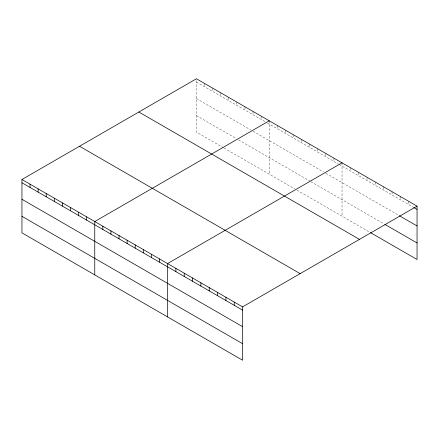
<?xml version="1.0" encoding="UTF-8"?>
<svg xmlns="http://www.w3.org/2000/svg" width="439" height="439" viewBox="0 0 439 439"><rect width="100%" height="100%" fill="white"/><g stroke="black" fill="none" stroke-linecap="round" stroke-linejoin="round"><path stroke-width="0.33" stroke-dasharray="2.19 1.65" d="M223.583 147.8L196.425 132.123L196.425 78.768M196.425 82.027L265.183 121.724M267.499 123.063L338.568 164.093M339.149 164.427L413.159 207.159M196.425 98.561L250.74 129.917M253.051 131.25L323.548 171.951M325.859 173.284L398.716 215.351M196.425 115.589L236.297 138.609M238.607 139.942L309.682 180.978M310.834 181.647L383.713 223.72M224.159 148.135L294.657 188.836M296.967 190.169L369.819 232.231M408.714 201.331L408.714 204.59M400.379 196.524L400.379 199.778M392.043 191.711L392.043 194.965M383.713 186.899L383.713 190.153M375.378 182.086L375.378 185.346M367.042 177.274L367.042 180.533M358.707 172.461L358.707 175.721M350.371 167.649L350.371 170.908M342.036 162.836L342.036 216.191M333.947 158.166L333.947 161.426M325.859 153.496L325.859 156.756M317.77 148.826L317.77 152.086M309.682 144.157L309.682 147.416M301.588 139.487L301.588 142.741M293.499 134.817L293.499 138.071M285.41 130.142L285.41 133.401M277.322 125.472L277.322 128.731M269.233 120.802L269.233 174.157M261.139 116.132L261.139 119.392M253.051 111.462L253.051 114.722M244.962 106.792L244.962 110.052M236.873 102.122L236.873 105.376M228.785 97.453L228.785 100.707M220.691 92.783L220.691 96.037M212.602 88.107L212.602 91.367M204.514 83.437L204.514 86.697"/><path stroke-width="0.66" d="M370.373 232.555L417.05 259.498L417.05 206.143L196.425 78.768L21.95 179.502L21.95 232.857L242.575 360.232L242.575 306.877L21.95 179.502M269.233 120.802L94.758 221.536L94.758 274.891M342.036 162.836L167.561 263.57L167.561 316.925M242.575 306.877L417.05 206.143M413.714 207.477L417.05 209.403M399.27 215.67L417.05 225.937M384.822 224.362L417.05 242.97M138.85 112.011L359.475 239.387M79.525 146.258L300.15 273.634M21.95 182.761L242.575 310.137M21.95 199.29L242.575 326.665M21.95 216.323L242.575 343.699M234.239 302.065L234.239 305.324M225.904 297.252L225.904 300.512M217.574 292.44L217.574 295.699M209.238 287.627L209.238 290.887M200.903 282.815L200.903 286.074M192.567 278.008L192.567 281.262M184.232 273.195L184.232 276.449M175.896 268.383L175.896 271.637M159.472 258.9L159.472 262.154M151.384 254.23L151.384 257.484M143.295 249.555L143.295 252.815M135.207 244.885L135.207 248.145M127.112 240.215L127.112 243.475M119.024 235.545L119.024 238.805M110.935 230.876L110.935 234.135M102.847 226.206L102.847 229.465M86.664 216.866L86.664 220.12M78.576 212.196L78.576 215.45M70.487 207.521L70.487 210.78M62.398 202.851L62.398 206.111M54.31 198.181L54.31 201.441M46.221 193.511L46.221 196.771M38.127 188.841L38.127 192.101M30.039 184.171L30.039 187.431"/></g></svg>
